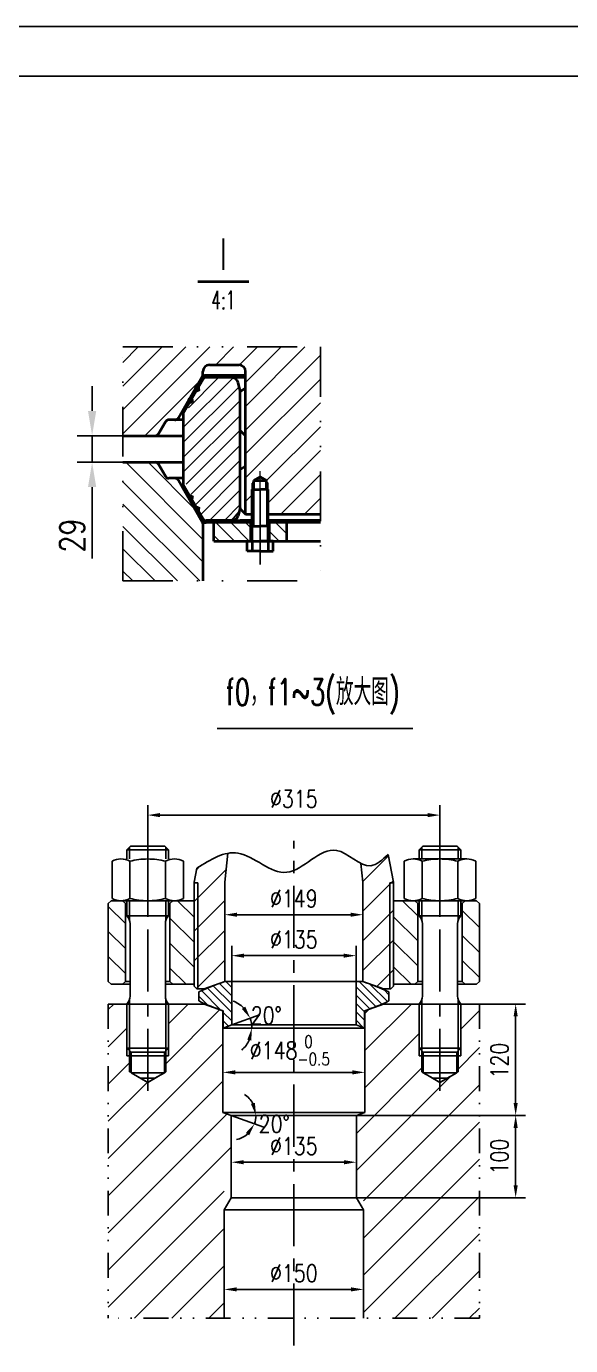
# Model space of a CAD drawing. Header units: inches. Extents: x -375 to 8535, y -150 to 12465.
# Drawn here: x 4052 to 5694, y 8485 to 12465 of the extents above; entities that cross this region are included whole.
import ezdxf
from ezdxf.enums import TextEntityAlignment as Align

# ---------------------------------------------------------------- set-up
doc = ezdxf.new("R2010")
doc.units = ezdxf.units.IN
doc.header["$LTSCALE"] = 150
for name, pattern in [('CENTER', [2, 1.25, -0.25, 0.25, -0.25]), ('DASHED', [0.75, 0.5, -0.25]), ('DIVIDE', [1.25, 0.5, -0.25, 0, -0.25, 0, -0.25]), ('G', [2, 1.25, -0.25, 0.25, -0.25])]:
    doc.linetypes.add(name, pattern=pattern)
for name, color, linetype, lineweight in [('01', 7, 'Continuous', 40), ('02', 1, 'Continuous', 15), ('05', 4, 'G', 20), ('10', 1, 'Continuous', 15), ('11', 3, 'Continuous', 15), ('BLOCK', 7, 'Continuous', 40)]:
    doc.layers.add(name, color=color, linetype=linetype, lineweight=lineweight)
for name, color, linetype in [('1轮廓实线层', 7, 'Continuous'), ('2细线层', 4, 'Continuous'), ('3', 5, 'DASHED'), ('3中心线层', 1, 'CENTER'), ('5剖面线层', 2, 'Continuous'), ('6文字层', 3, 'Continuous'), ('7标注层', 4, 'Continuous'), ('9双点划线层', 6, 'DIVIDE'), ('图框层', 7, 'Continuous')]:
    doc.layers.add(name, color=color, linetype=linetype)
doc.styles.add('HZ', font='romans.shx', dxfattribs={"width": 0.67, "bigfont": 'hztxt.shx'})
doc.styles.add('PC_TEXTSTYLE', font='romans.shx', dxfattribs={"width": 0.8, "bigfont": 'hzfs.shx'})
doc.styles.add('STANDRAD', font='ROMANS.shx', dxfattribs={"width": 0.66, "height": 50, "bigfont": 'intecad.shx'})
doc.styles.add('TH_GBDIM', font='romans.shx', dxfattribs={"width": 0.8, "bigfont": 'gbcbig.shx'})
doc.dimstyles.new('TH_GBDIM', dxfattribs={"dimscale": 15, "dimtxt": 3.5, "dimasz": 2.5, "dimexe": 2, "dimexo": 0, "dimgap": 1.5, "dimtad": 1, "dimdec": 0, "dimdsep": 46, "dimtxsty": 'TH_GBDIM', "dimcen": 2.5, "dimclrd": 130, "dimclre": 130, "dimclrt": 3, "dimadec": 0, "dimazin": 0, "dimtfac": 0.714286, "dimtdec": 0, "dimtmove": 0, "dimatfit": 3, "dimfxl": 0, "dimtolj": 1, "dimtzin": 0, "dimlwd": -1, "dimlwe": -1, "dimarcsym": 0})
pattern_1 = [(45, (129.33, 1175.71), (-44.9013, 44.9013), [])]

# ---------------------------------------------------------------- blocks, each defined once
blk = doc.blocks.new('*D22')
at = {"layer": '7标注层', "color": 130}
for p, q in [((4250.4, 11305), (4250.4, 11380)), ((4343.6, 11230), (4205.4, 11230)), ((4250.4, 11230), (4250.4, 11150)), ((4343.6, 11150), (4205.4, 11150)), ((4250.4, 11075), (4250.4, 10859.3))]:
    blk.add_line(p, q, dxfattribs=at)
for points in [[(4237.9, 11305), (4262.9, 11305), (4250.4, 11230)], [(4237.9, 11075), (4262.9, 11075), (4250.4, 11150)]]:
    blk.add_solid(points, dxfattribs=at)
at = {"layer": 'DEFPOINTS', "color": 0}
for p in [(4343.6, 11230), (4250.4, 11150), (4343.6, 11150)]:
    blk.add_point(p, dxfattribs=at)
at = {"layer": '7标注层', "color": 3, "insert": (4190.4, 10929), "char_height": 75, "attachment_point": 5, "rotation": 90, "style": 'TH_GBDIM'}
blk.add_mtext('\\A1;29', dxfattribs=at)
blk = doc.blocks.new('*D50')
at = {"layer": '1轮廓实线层', "color": 130}
for p, q in [((4670.2, 9063.1), (4670.2, 9008.6)), ((4707.7, 9038.6), (5010.7, 9038.6)), ((5048.2, 9063.1), (5048.2, 9008.6))]:
    blk.add_line(p, q, dxfattribs=at)
for points in [[(4707.7, 9044.8), (4707.7, 9032.3), (4670.2, 9038.6)], [(5010.7, 9044.8), (5010.7, 9032.3), (5048.2, 9038.6)]]:
    blk.add_solid(points, dxfattribs=at)
at = {"layer": 'DEFPOINTS', "color": 0}
for p in [(4670.2, 9063.1), (5048.2, 9063.1), (5048.2, 9038.6)]:
    blk.add_point(p, dxfattribs=at)
at = {"layer": '1轮廓实线层', "color": 3, "insert": (4859.2, 9087.3), "char_height": 52.5, "attachment_point": 5, "style": 'TH_GBDIM'}
blk.add_mtext('\\A1;%%c135{}{}', dxfattribs=at)
blk = doc.blocks.new('*D51')
at = {"layer": '7标注层', "color": 130}
for p, q in [((4645, 9238.3), (4645, 9339.7)), ((5073.4, 9238.3), (5073.4, 9339.7)), ((4682.5, 9309.7), (5035.9, 9309.7))]:
    blk.add_line(p, q, dxfattribs=at)
for points in [[(4682.5, 9315.9), (4682.5, 9303.4), (4645, 9309.7)], [(5035.9, 9315.9), (5035.9, 9303.4), (5073.4, 9309.7)]]:
    blk.add_solid(points, dxfattribs=at)
at = {"layer": 'DEFPOINTS', "color": 0}
for p in [(5073.4, 9309.7), (4645, 9238.3), (5073.4, 9238.3)]:
    blk.add_point(p, dxfattribs=at)
at = {"layer": '7标注层', "color": 3, "insert": (4847, 9375.9), "char_height": 52.5, "attachment_point": 5, "style": 'TH_GBDIM'}
blk.add_mtext('\\A1;%%c148{}{\\H0.7143x;\\S 0^ -0.5;}', dxfattribs=at)
blk = doc.blocks.new('*D52')
at = {"layer": '1轮廓实线层', "color": 130}
for p, q in [((4649.2, 8654.9), (4649.2, 8684.9)), ((5069.2, 8654.9), (5069.2, 8684.9)), ((4686.7, 8654.9), (5031.7, 8654.9))]:
    blk.add_line(p, q, dxfattribs=at)
for points in [[(4686.7, 8661.2), (4686.7, 8648.7), (4649.2, 8654.9)], [(5031.7, 8661.2), (5031.7, 8648.7), (5069.2, 8654.9)]]:
    blk.add_solid(points, dxfattribs=at)
at = {"layer": 'DEFPOINTS', "color": 0}
for p in [(4649.2, 8654.9), (5069.2, 8654.9), (5069.2, 8654.9)]:
    blk.add_point(p, dxfattribs=at)
at = {"layer": '1轮廓实线层', "color": 3, "insert": (4859.2, 8703.7), "char_height": 52.5, "attachment_point": 5, "style": 'TH_GBDIM'}
blk.add_mtext('\\A1;%%c150{}{}', dxfattribs=at)
blk = doc.blocks.new('*D53')
at = {"layer": '1轮廓实线层', "color": 130}
for p, q in [((5419.2, 9515.8), (5558.6, 9515.8)), ((5528.6, 9217.3), (5528.6, 9478.3)), ((5048.2, 9179.8), (5558.6, 9179.8))]:
    blk.add_line(p, q, dxfattribs=at)
for points in [[(5522.3, 9478.3), (5534.8, 9478.3), (5528.6, 9515.8)], [(5522.3, 9217.3), (5534.8, 9217.3), (5528.6, 9179.8)]]:
    blk.add_solid(points, dxfattribs=at)
at = {"layer": 'DEFPOINTS', "color": 0}
for p in [(5419.2, 9515.8), (5528.6, 9515.8), (5048.2, 9179.8)]:
    blk.add_point(p, dxfattribs=at)
at = {"layer": '1轮廓实线层', "color": 3, "insert": (5479.8, 9345.1), "char_height": 52.5, "attachment_point": 5, "rotation": 90, "style": 'TH_GBDIM'}
blk.add_mtext('\\A1;120{}{}', dxfattribs=at)
blk = doc.blocks.new('*D54')
at = {"layer": '1轮廓实线层', "color": 130}
for p, q in [((5411.5, 9179.8), (5558.6, 9179.8)), ((5528.6, 8969), (5528.6, 9142.3)), ((5048.2, 8931.5), (5558.6, 8931.5))]:
    blk.add_line(p, q, dxfattribs=at)
for points in [[(5522.3, 9142.3), (5534.8, 9142.3), (5528.6, 9179.8)], [(5522.3, 8969), (5534.8, 8969), (5528.6, 8931.5)]]:
    blk.add_solid(points, dxfattribs=at)
at = {"layer": 'DEFPOINTS', "color": 0}
for p in [(5411.5, 9179.8), (5528.6, 9179.8), (5048.2, 8931.5)]:
    blk.add_point(p, dxfattribs=at)
at = {"layer": '1轮廓实线层', "color": 3, "insert": (5479.8, 9055.7), "char_height": 52.5, "attachment_point": 5, "rotation": 90, "style": 'TH_GBDIM'}
blk.add_mtext('\\A1;100', dxfattribs=at)
blk = doc.blocks.new('*D55')
at = {"layer": '1轮廓实线层', "color": 130}
blk.add_line((4670.2, 9179.8), (4768.7, 9144), dxfattribs=at)
for start, end in [(29.017, 58.034), (340, 0), (281.966, 310.983)]:
    blk.add_arc((4670.2, 9179.8), 74.8, start, end, dxfattribs=at)
for points in [[(4741.7, 9217.7), (4729.6, 9214.6), (4745.1, 9179.8)], [(4714.1, 9126.9), (4724.4, 9119.8), (4740.5, 9154.2)]]:
    blk.add_solid(points, dxfattribs=at)
at = {"layer": 'DEFPOINTS', "color": 0}
for p in [(4645, 9189), (4670.2, 9179.8), (4670.2, 9179.8), (4744.5, 9171.1), (4859.2, 9179.8)]:
    blk.add_point(p, dxfattribs=at)
at = {"layer": '1轮廓实线层', "color": 3, "insert": (4799.9, 9154), "char_height": 52.5, "attachment_point": 5, "style": 'TH_GBDIM'}
blk.add_mtext('\\A1;20°', dxfattribs=at)
blk = doc.blocks.new('*D56')
at = {"layer": '7标注层', "color": 130}
blk.add_line((4671.6, 9452.6), (4755.7, 9483.2), dxfattribs=at)
for start, end in [(45.0793, 70.1586), (0, 20), (309.8414, 334.9207)]:
    blk.add_arc((4646.4, 9443.4), 86.4, start, end, dxfattribs=at)
for points in [[(4712.7, 9507.9), (4702.1, 9501.2), (4727.6, 9473)], [(4718.5, 9408.2), (4730.7, 9405.5), (4732.8, 9443.4)]]:
    blk.add_solid(points, dxfattribs=at)
at = {"layer": 'DEFPOINTS', "color": 0}
for p in [(4646.4, 9443.4), (4646.4, 9443.4), (4671.6, 9452.6), (4732.2, 9453.4), (4859.2, 9443.4)]:
    blk.add_point(p, dxfattribs=at)
at = {"layer": '7标注层', "color": 3, "insert": (4776, 9481.4), "char_height": 52.5, "attachment_point": 5, "style": 'TH_GBDIM'}
blk.add_mtext('\\A1;20%%d{}{}', dxfattribs=at)
blk = doc.blocks.new('*D57')
at = {"layer": '1轮廓实线层', "color": 130}
for p, q in [((4671.6, 9583.4), (4671.6, 9691.7)), ((5046.8, 9583.4), (5046.8, 9691.7)), ((4709.1, 9661.7), (5009.3, 9661.7))]:
    blk.add_line(p, q, dxfattribs=at)
for points in [[(4709.1, 9667.9), (4709.1, 9655.4), (4671.6, 9661.7)], [(5009.3, 9667.9), (5009.3, 9655.4), (5046.8, 9661.7)]]:
    blk.add_solid(points, dxfattribs=at)
at = {"layer": 'DEFPOINTS', "color": 0}
for p in [(5046.8, 9661.7), (4671.6, 9583.4), (5046.8, 9583.4)]:
    blk.add_point(p, dxfattribs=at)
at = {"layer": '1轮廓实线层', "color": 3, "insert": (4859.2, 9710.4), "char_height": 52.5, "attachment_point": 5, "style": 'TH_GBDIM'}
blk.add_mtext('\\A1;%%c135', dxfattribs=at)
blk = doc.blocks.new('*D58')
at = {"layer": '1轮廓实线层', "color": 130}
for p, q in [((4650.6, 9785.2), (4650.6, 9815.2)), ((5067.8, 9767.7), (5067.8, 9815.2)), ((4688.1, 9785.2), (5030.3, 9785.2))]:
    blk.add_line(p, q, dxfattribs=at)
for points in [[(4688.1, 9791.4), (4688.1, 9778.9), (4650.6, 9785.2)], [(5030.3, 9791.4), (5030.3, 9778.9), (5067.8, 9785.2)]]:
    blk.add_solid(points, dxfattribs=at)
at = {"layer": 'DEFPOINTS', "color": 0}
for p in [(4650.6, 9785.2), (5067.8, 9785.2), (5067.8, 9767.7)]:
    blk.add_point(p, dxfattribs=at)
at = {"layer": '1轮廓实线层', "color": 3, "insert": (4859.2, 9833.9), "char_height": 52.5, "attachment_point": 5, "style": 'TH_GBDIM'}
blk.add_mtext('\\A1;%%c149', dxfattribs=at)
blk = doc.blocks.new('*D79')
at = {"layer": '1轮廓实线层', "color": 130}
for p, q in [((4418.2, 10019.8), (4418.2, 10115.7)), ((5300.2, 10019.8), (5300.2, 10115.7)), ((4455.7, 10085.7), (5262.7, 10085.7))]:
    blk.add_line(p, q, dxfattribs=at)
for points in [[(4455.7, 10092), (4455.7, 10079.5), (4418.2, 10085.7)], [(5262.7, 10092), (5262.7, 10079.5), (5300.2, 10085.7)]]:
    blk.add_solid(points, dxfattribs=at)
at = {"layer": 'DEFPOINTS', "color": 0}
for p in [(5300.2, 10085.7), (4418.2, 10019.8), (5300.2, 10019.8)]:
    blk.add_point(p, dxfattribs=at)
at = {"layer": '1轮廓实线层', "color": 3, "insert": (4859.2, 10134.5), "char_height": 52.5, "attachment_point": 5, "style": 'TH_GBDIM'}
blk.add_mtext('\\A1;%%c315', dxfattribs=at)

msp = doc.modelspace()

# ---------------------------------------------------------------- hatches: boundary and pattern name
at = {"layer": '10'}
h = msp.add_hatch(dxfattribs=at)
h.set_pattern_fill('ANSI31', color=256, scale=10, angle=90, style=0)
h.set_pattern_definition([(135, (-4940.36, -2861.34), (-22.45064, -22.45064), [])])
h.paths.add_polyline_path([(4785.7, 10912.03), (4797.24, 10912.03), (4837.7, 10912.03), (4837.7, 10968.03), (4785.7, 10968.03)])
h.paths.add_polyline_path([(4729.7, 10912.03), (4729.7, 10968.03), (4617.7, 10968.03), (4617.7, 10912.03)])
at = {"layer": '5剖面线层'}
h = msp.add_hatch(dxfattribs=at)
h.set_pattern_fill('ANSI31', color=256, scale=16, style=0)
h.set_pattern_definition([(45, (-4940.36, -2861.34), (-35.92102, 35.92102), [])])
h.paths.add_polyline_path([(4939.58, 11497.85), (4343.55, 11497.85), (4343.55, 11230.03), (4440.42, 11230.03, 0.2679492), (4450.81, 11236.03), (4471.6, 11272.03), (4475.06, 11278.03), (4481.99, 11278.03), (4500.3, 11278.03, 0.2679492), (4510.69, 11284.03), (4582.99, 11409.24, 0.1316525), (4584.59, 11415.24), (4584.59, 11424.03, -0.4142136), (4604.59, 11444.03), (4693.7, 11444.03, -0.4142136), (4713.7, 11424.03), (4713.7, 10994.03), (4733.7, 10994.03), (4733.7, 11068.03), (4733.7, 11087.03), (4738.5, 11087.03), (4738.5, 11095.43), (4757.7, 11106.51), (4757.7, 11106.51), (4776.9, 11095.43), (4776.9, 11087.03), (4781.7, 11087.03), (4781.7, 11068.03), (4781.7, 10994.03), (4939.58, 10994.03)])
h = msp.add_hatch(dxfattribs=at)
h.set_pattern_fill('ANSI31', color=256, scale=10, style=0)
h.set_pattern_definition([(45, (-5911.02, -1382.347), (-22.45064, 22.45064), [])])
h.paths.add_polyline_path([(4697.7, 11364.03, -0.6127165), (4696.08, 11367.2), (4677.32, 11404.03), (4594.99, 11404.03), (4525.7, 11289.39), (4525.7, 11102.03), (4568.24, 11013.9, -0.4955914), (4572.39, 11005.3), (4583.72, 10981.83, -0.5753413), (4586.59, 10979.89), (4669.65, 10974.25, -0.5593327), (4672.73, 10975.7), (4694.33, 11001.44)])
h = msp.add_hatch(dxfattribs=at)
h.set_pattern_fill('ANSI31', color=256, scale=15, angle=90, style=0)
h.set_pattern_definition([(135, (-4940.36, -2861.34), (-33.67596, -33.67596), [])])
h.paths.add_polyline_path([(4584.59, 10964.81, 0.1316525), (4582.99, 10970.81), (4510.69, 11096.03, 0.2679492), (4500.3, 11102.03), (4481.99, 11102.03), (4475.06, 11102.03), (4471.6, 11108.03), (4450.81, 11144.03, 0.2679492), (4440.42, 11150.03), (4343.55, 11150.03), (4343.55, 10792.03), (4584.59, 10792.03)])
h = msp.add_hatch(dxfattribs=at)
h.set_pattern_fill('ANSI31', color=256, scale=20, style=0)
h.set_pattern_definition(pattern_1)
edge = h.paths.add_edge_path()
edge.add_line((4569.41, 9577.33), (4569.41, 9561.39))
edge.add_line((4569.41, 9561.39), (4589.01, 9561.39))
edge.add_line((4589.01, 9561.39), (4629.13, 9576))
edge.add_arc((4859.21, 8944.61), 672, 109.97845, 110.02155, ccw=False)
edge.add_line((4629.61, 9576.17), (4650.61, 9583.81))
edge.add_line((4650.61, 9583.81), (4650.61, 9883.39))
edge.add_line((4650.61, 9883.39), (4659.8, 9970.4))
edge.add_spline(control_points=[(4659.8, 9970.4), (4628.75, 9964.8), (4597.67, 9945.34), (4566.58, 9925.87)], knot_values=[0, 0, 0, 0, 99.1624417, 99.1624417, 99.1624417, 99.1624417], degree=3, periodic=0)
edge.add_line((4566.58, 9925.87), (4558.21, 9883.39))
edge.add_line((4558.21, 9883.39), (4558.21, 9881.46))
edge.add_line((4558.21, 9881.46), (4569.41, 9881.46))
edge.add_line((4569.41, 9881.46), (4569.41, 9577.33))
h.paths.add_polyline_path([(4558.21, 9569.79), (4566.61, 9561.39), (4569.41, 9561.39), (4569.41, 9818.99), (4569.41, 9881.46), (4558.21, 9881.46)], flags=17)
h = msp.add_hatch(dxfattribs=at)
h.set_pattern_fill('ANSI31', color=256, scale=20, style=0)
h.set_pattern_definition(pattern_1)
edge = h.paths.add_edge_path()
edge.add_line((5067.81, 9583.81), (5088.81, 9576.17))
edge.add_arc((4859.21, 8944.61), 672, 69.97845, 70.02155, ccw=False)
edge.add_line((5089.28, 9576), (5129.41, 9561.39))
edge.add_line((5129.41, 9561.39), (5149.01, 9561.39))
edge.add_line((5149.01, 9561.39), (5149.01, 9881.46))
edge.add_line((5149.01, 9881.46), (5160.21, 9881.46))
edge.add_line((5160.21, 9881.46), (5160.21, 9883.39))
edge.add_line((5160.21, 9883.39), (5143.66, 9967.33))
edge.add_spline(control_points=[(5143.66, 9967.33), (5126.48, 9951.13), (5100.2, 9926.35), (5071.81, 9935.18), (5061.81, 9940.14)], knot_values=[534.1852231, 534.1852231, 534.1852231, 534.1852231, 596.7970633, 629.9846207, 629.9846207, 629.9846207, 629.9846207], degree=3, periodic=0)
edge.add_line((5061.81, 9940.14), (5067.81, 9883.39))
edge.add_line((5067.81, 9883.39), (5067.81, 9583.81))
h.paths.add_polyline_path([(5149.01, 9561.39), (5151.81, 9561.39), (5160.21, 9569.79), (5160.21, 9881.46), (5149.01, 9881.46)], flags=17)
h = msp.add_hatch(dxfattribs=at)
h.set_pattern_fill('ANSI31', color=256, scale=16.8, angle=90, style=0)
h.set_pattern_definition([(135, (-3093.674, -18477.184), (-37.71708, -37.71708), [])])
h.paths.add_polyline_path([(4485.41, 9583.79), (4493.81, 9575.39), (4554.86, 9575.39), (4558.21, 9577.33), (4558.21, 9825.46), (4554.86, 9827.39), (4493.81, 9827.39), (4485.41, 9818.99)])
h.paths.add_polyline_path([(4351.01, 9818.99), (4342.61, 9827.39), (4325.11, 9827.39), (4307.61, 9827.39), (4299.21, 9818.99), (4299.21, 9583.79), (4307.61, 9575.39), (4342.61, 9575.39), (4351.01, 9583.79)])
h.paths.add_polyline_path([(5160.21, 9577.33), (5163.56, 9575.39), (5224.61, 9575.39), (5233.01, 9583.79), (5233.01, 9818.99), (5224.61, 9827.39), (5163.56, 9827.39), (5160.21, 9825.46)])
h.paths.add_polyline_path([(5419.21, 9818.99), (5410.81, 9827.39), (5375.81, 9827.39), (5367.41, 9818.99), (5367.41, 9583.79), (5375.81, 9575.39), (5410.81, 9575.39), (5419.21, 9583.79)])
h = msp.add_hatch(dxfattribs=at)
h.set_pattern_fill('ANSI31', color=256, scale=5.6, angle=90, style=0)
h.set_pattern_definition([(135, (884.483, 6438.14), (-12.57236, -12.57236), [])])
h.paths.add_polyline_path([(4671.61, 9583.41), (4650.61, 9583.41, 0.0082648), (4629.61, 9576.17), (4629.13, 9576, 0.0229597), (4572.21, 9552.24), (4572.21, 9524.99, 0.0229597), (4629.13, 9501.23), (4629.61, 9501.06, 0.0066192), (4646.41, 9495.2), (4646.41, 9443.41), (4671.61, 9452.59)])
h.paths.add_polyline_path([(5146.21, 9524.99), (5146.21, 9552.24, 0.0229597), (5089.28, 9576), (5088.81, 9576.17, 0.0082648), (5067.81, 9583.41), (5046.81, 9583.41), (5046.81, 9452.59), (5072.01, 9443.41), (5072.01, 9495.2, 0.0066192), (5088.81, 9501.06), (5089.28, 9501.23, 0.0229597)])
h = msp.add_hatch(dxfattribs=at)
h.set_pattern_fill('ANSI31', color=256, scale=25, style=0)
h.set_pattern_definition([(45, (129.33, 1175.71), (-56.1266, 56.1266), [])])
h.paths.add_polyline_path([(5069.21, 8983.84), (5069.21, 8567.8), (5419.21, 8567.8), (5419.21, 9515.84), (5363.21, 9515.84), (5363.21, 9359.04), (5350.61, 9359.04), (5350.61, 9308.64), (5300.21, 9279.54), (5249.81, 9308.64), (5249.81, 9359.04), (5237.21, 9359.04), (5237.21, 9515.84), (5129.41, 9515.84), (5089.28, 9501.23, -0.0001881), (5088.81, 9501.06), (5073.41, 9495.45), (5073.41, 9189.01), (5048.21, 9179.84), (5048.21, 9004.84)])
h.paths.add_polyline_path([(4649.21, 8983.84), (4670.21, 9004.84), (4670.21, 9179.84), (4645.01, 9189.01), (4645.01, 9495.45), (4629.61, 9501.06, -0.0001881), (4629.13, 9501.23), (4589.01, 9515.84), (4481.21, 9515.84), (4481.21, 9382.84), (4481.21, 9359.04), (4468.61, 9359.04), (4468.61, 9308.64), (4418.21, 9279.54), (4367.81, 9308.64), (4367.81, 9359.04), (4355.21, 9359.04), (4355.21, 9515.84), (4299.21, 9515.84), (4299.21, 8567.8), (4649.21, 8567.8)])
h.paths.add_polyline_path([(4914.9, 8936.01), (5042.59, 8907.54), (5024.82, 8827.85), (4897.13, 8856.32)], flags=9)

# ---------------------------------------------------------------- linework, layer by layer
for p, q in [((4355.21, 9980.64), (4366.41, 9991.84)), ((4418.21, 9991.84), (4366.41, 9991.84)), ((4418.21, 9991.84), (4470.01, 9991.84)), ((4481.21, 9980.64), (4470.01, 9991.84)), ((5237.21, 9980.64), (5248.41, 9991.84)), ((5300.21, 9991.84), (5248.41, 9991.84)), ((5300.21, 9991.84), (5352.01, 9991.84)), ((5363.21, 9980.64), (5352.01, 9991.84)), ((4355.21, 9980.64), (4418.21, 9980.64)), ((4355.21, 9953.39), (4355.21, 9980.64)), ((4481.21, 9980.64), (4418.21, 9980.64)), ((4481.21, 9953.39), (4481.21, 9980.64)), ((5237.21, 9953.39), (5237.21, 9980.64)), ((5237.21, 9980.64), (5300.21, 9980.64)), ((5363.21, 9980.64), (5300.21, 9980.64)), ((5363.21, 9953.39), (5363.21, 9980.64)), ((4558.21, 9569.79), (4558.21, 9883.39)), ((5160.21, 9569.79), (5160.21, 9883.39)), ((4307.61, 9827.39), (4299.21, 9818.99)), ((4299.21, 9818.99), (4299.21, 9583.79)), ((4307.61, 9827.39), (4558.21, 9827.39)), ((4351.01, 9818.99), (4342.61, 9827.39)), ((4351.01, 9583.79), (4351.01, 9818.99)), ((4351.01, 9818.99), (4355.21, 9818.99)), ((4355.21, 9781.84), (4355.21, 9827.39)), ((4481.21, 9781.84), (4481.21, 9827.39)), ((4481.21, 9818.99), (4485.41, 9818.99)), ((4485.41, 9818.99), (4493.81, 9827.39)), ((4485.41, 9583.79), (4485.41, 9818.99)), ((4569.41, 9561.39), (4569.41, 9818.99)), ((5410.81, 9827.39), (5160.21, 9827.39)), ((5233.01, 9818.99), (5224.61, 9827.39)), ((5237.21, 9818.99), (5233.01, 9818.99)), ((5233.01, 9583.79), (5233.01, 9818.99)), ((5237.21, 9781.84), (5237.21, 9827.39)), ((5363.21, 9781.84), (5363.21, 9827.39)), ((5367.41, 9818.99), (5363.21, 9818.99)), ((5367.41, 9818.99), (5375.81, 9827.39)), ((5367.41, 9583.79), (5367.41, 9818.99)), ((5410.81, 9827.39), (5419.21, 9818.99)), ((5419.21, 9818.99), (5419.21, 9583.79)), ((4418.21, 9781.84), (4355.21, 9781.84)), ((4365.01, 9539.55), (4365.01, 9758.12)), ((4418.21, 9781.84), (4481.21, 9781.84)), ((4471.41, 9539.55), (4471.41, 9758.12)), ((5300.21, 9781.84), (5237.21, 9781.84)), ((5247.01, 9539.55), (5247.01, 9758.12)), ((5300.21, 9781.84), (5363.21, 9781.84)), ((5353.41, 9539.55), (5353.41, 9758.12)), ((4299.21, 9583.79), (4307.61, 9575.39)), ((4307.61, 9575.39), (4365.01, 9575.39)), ((4351.01, 9583.79), (4342.61, 9575.39)), ((4351.01, 9583.79), (4365.01, 9583.79)), ((4471.41, 9583.79), (4485.41, 9583.79)), ((4471.41, 9575.39), (4558.21, 9575.39)), ((4485.41, 9583.79), (4493.81, 9575.39)), ((4592.44, 9561.39), (4566.61, 9561.39)), ((4572.21, 9552.24), (4572.21, 9524.99)), ((4650.61, 9583.81), (4589.01, 9561.39)), ((5067.81, 9583.41), (4650.61, 9583.41)), ((5067.81, 9583.81), (5129.41, 9561.39)), ((5125.97, 9561.39), (5151.81, 9561.39)), ((5146.21, 9552.24), (5146.21, 9524.99)), ((5247.01, 9575.39), (5160.21, 9575.39)), ((5233.01, 9583.79), (5224.61, 9575.39)), ((5247.01, 9583.79), (5233.01, 9583.79)), ((5367.41, 9583.79), (5353.41, 9583.79)), ((5410.81, 9575.39), (5353.41, 9575.39)), ((5367.41, 9583.79), (5375.81, 9575.39)), ((5419.21, 9583.79), (5410.81, 9575.39)), ((4592.44, 9515.84), (4299.21, 9515.84)), ((4355.21, 9382.84), (4355.21, 9515.84)), ((4418.21, 9515.84), (4355.21, 9515.84)), ((4418.21, 9515.84), (4481.21, 9515.84)), ((4481.21, 9515.84), (4481.21, 9382.84)), ((4481.21, 9382.84), (4481.21, 9515.84)), ((4645.01, 9495.45), (4589.01, 9515.84)), ((5073.41, 9495.45), (5129.41, 9515.84)), ((5300.21, 9515.84), (5237.21, 9515.84)), ((5237.21, 9382.84), (5237.21, 9515.84)), ((5237.21, 9515.84), (5237.21, 9382.84)), ((5300.21, 9515.84), (5363.21, 9515.84)), ((5363.21, 9382.84), (5363.21, 9515.84)), ((4859.21, 9443.41), (4646.41, 9443.41)), ((4859.21, 9443.41), (5072.01, 9443.41)), ((4355.21, 9382.84), (4418.21, 9382.84)), ((4367.81, 9370.24), (4355.21, 9382.84)), ((4355.21, 9359.04), (4481.21, 9359.04)), ((4418.21, 9370.24), (4367.81, 9370.24)), ((4367.81, 9308.64), (4367.81, 9370.24)), ((4367.81, 9359.04), (4367.81, 9308.64)), ((4481.21, 9382.84), (4418.21, 9382.84)), ((4418.21, 9370.24), (4468.61, 9370.24)), ((4468.61, 9370.24), (4481.21, 9382.84)), ((4468.61, 9308.64), (4468.61, 9370.24)), ((5249.81, 9370.24), (5237.21, 9382.84)), ((5237.21, 9382.84), (5300.21, 9382.84)), ((5363.21, 9359.04), (5237.21, 9359.04)), ((5249.81, 9308.64), (5249.81, 9370.24)), ((5300.21, 9370.24), (5249.81, 9370.24)), ((5363.21, 9382.84), (5300.21, 9382.84)), ((5300.21, 9370.24), (5350.61, 9370.24)), ((5350.61, 9370.24), (5363.21, 9382.84)), ((5350.61, 9308.64), (5350.61, 9370.24)), ((5350.61, 9359.04), (5350.61, 9308.64)), ((4367.81, 9308.64), (4468.61, 9308.64)), ((4367.81, 9308.64), (4418.21, 9279.54)), ((4367.81, 9308.64), (4396.91, 9291.84)), ((4418.21, 9308.64), (4367.81, 9308.64)), ((4418.21, 9291.84), (4396.91, 9291.84)), ((4472.98, 9311.16), (4418.21, 9279.54)), ((4418.21, 9308.64), (4468.61, 9308.64)), ((4418.21, 9291.84), (4439.51, 9291.84)), ((4468.61, 9308.64), (4439.51, 9291.84)), ((5245.44, 9311.16), (5300.21, 9279.54)), ((5300.21, 9308.64), (5249.81, 9308.64)), ((5249.81, 9308.64), (5278.91, 9291.84)), ((5350.61, 9308.64), (5249.81, 9308.64)), ((5300.21, 9291.84), (5278.91, 9291.84)), ((5300.21, 9308.64), (5350.61, 9308.64)), ((5350.61, 9308.64), (5300.21, 9279.54)), ((5300.21, 9291.84), (5321.51, 9291.84)), ((5350.61, 9308.64), (5321.51, 9291.84))]:
    msp.add_line(p, q)
at = {"linetype": 'ByBlock'}
for p, q in [((5419.21, 9515.84), (5125.97, 9515.84)), ((4645.01, 9189.01), (4670.21, 9179.84)), ((5073.41, 9189.01), (5048.21, 9179.84))]:
    msp.add_line(p, q, dxfattribs=at)
for centre, radius, start, end in [((4331.41, 9758.12), 33.6, 0, 44.90053), ((4505.01, 9758.12), 33.6, 135.09947, 180), ((5213.41, 9758.12), 33.6, 0, 44.90053), ((5387.01, 9758.12), 33.6, 135.09947, 180), ((4859.21, 8944.61), 672, 108.08434, 115.2826), ((4859.21, 8944.61), 672, 64.7174, 71.91566), ((4331.41, 9539.55), 33.6, 315.09947, 0), ((4505.01, 9539.55), 33.6, 180, 224.90053), ((4859.21, 10132.62), 672, 244.7174, 251.53854), ((4859.21, 10132.62), 672, 244.7174, 251.53854), ((4859.21, 10132.62), 672, 288.46146, 295.2826), ((4859.21, 10132.62), 672, 288.46146, 295.2826), ((5213.41, 9539.55), 33.6, 315.09947, 0), ((5387.01, 9539.55), 33.6, 180, 224.90053)]:
    msp.add_arc(centre, radius, start, end)
at = {"layer": '01'}
for p, q in [((4723.24, 11694.5), (4569.64, 11694.5)), ((4738.5, 11095.43), (4757.7, 11106.51)), ((4776.9, 11095.43), (4757.7, 11106.51)), ((4733.7, 11087.03), (4738.5, 11087.03)), ((4733.7, 10912.03), (4733.7, 11068.03)), ((4733.7, 11068.03), (4757.7, 11068.03)), ((4738.5, 11095.43), (4776.9, 11095.43)), ((4738.5, 11068.03), (4738.5, 11095.43)), ((4781.7, 11068.03), (4757.7, 11068.03)), ((4776.9, 11068.03), (4776.9, 11095.43)), ((4776.9, 11087.03), (4781.7, 11087.03)), ((4781.7, 10912.03), (4781.7, 11068.03)), ((4733.7, 10957.63), (4757.7, 10957.63)), ((4781.7, 10957.63), (4757.7, 10957.63)), ((4718.16, 10912.03), (4757.7, 10912.03)), ((4718.16, 10882.03), (4718.16, 10912.03)), ((4733.7, 10912.03), (4733.7, 10882.03)), ((4797.24, 10912.03), (4757.7, 10912.03)), ((4781.7, 10912.03), (4781.7, 10882.03)), ((4797.24, 10882.03), (4797.24, 10912.03)), ((4757.7, 10882.03), (4718.16, 10882.03)), ((4757.7, 10882.03), (4797.24, 10882.03))]:
    msp.add_line(p, q, dxfattribs=at)
at = {"layer": '02'}
for p, q in [((4733.7, 11068.03), (4733.7, 11087.03)), ((4738.5, 11068.03), (4738.5, 10957.63)), ((4776.9, 11068.03), (4776.9, 10957.63)), ((4781.7, 11068.03), (4781.7, 11087.03))]:
    msp.add_line(p, q, dxfattribs=at)
at = {"layer": '05'}
for p, q in [((4757.7, 11068.03), (4757.7, 11123.17)), ((4757.7, 10874.67), (4757.7, 11076.55))]:
    msp.add_line(p, q, dxfattribs=at)
at = {"layer": '1轮廓实线层'}
for p, q in [((4628.12, 10346.71), (5218.12, 10346.71)), ((4650.61, 9883.39), (4659.8, 9970.4)), ((5160.21, 9883.39), (5143.66, 9967.33)), ((5219.41, 9953.39), (5381, 9953.39)), ((4310.48, 9834.45), (4310.48, 9946.34)), ((4364.34, 9834.45), (4364.34, 9946.34)), ((4472.07, 9834.45), (4472.07, 9946.34)), ((4525.94, 9834.45), (4525.94, 9946.34)), ((4558.21, 9883.39), (4566.58, 9925.87)), ((5067.81, 9883.39), (5061.81, 9940.14)), ((5192.48, 9834.45), (5192.48, 9946.34)), ((5246.34, 9834.45), (5246.34, 9946.34)), ((5354.07, 9834.45), (5354.07, 9946.34)), ((5407.94, 9834.45), (5407.94, 9946.34)), ((4569.41, 9881.46), (4558.21, 9881.46)), ((4650.61, 9583.81), (4650.61, 9883.39)), ((5067.81, 9583.81), (5067.81, 9883.39)), ((5067.81, 9583.81), (5067.81, 9883.39)), ((5149.01, 9881.46), (5160.21, 9881.46)), ((5219.41, 9827.39), (5393.31, 9827.39)), ((4558.21, 9569.79), (4566.61, 9561.39)), ((4650.61, 9583.81), (4859.21, 9583.81)), ((4671.61, 9452.59), (4671.61, 9583.41)), ((5067.81, 9583.81), (4859.21, 9583.81)), ((5046.81, 9452.59), (5046.81, 9583.41)), ((5160.21, 9569.79), (5151.81, 9561.39)), ((4645.01, 9495.45), (4645.65, 9495.45)), ((4645.01, 9495.45), (4645.01, 9189.01)), ((4646.41, 9495.2), (4646.41, 9443.41)), ((5072.01, 9495.2), (5072.01, 9443.41)), ((5073.41, 9495.45), (5072.76, 9495.45)), ((5073.41, 9495.45), (5073.41, 9189.01)), ((4646.41, 9443.41), (4671.61, 9452.59)), ((4671.61, 9452.59), (4859.21, 9452.59)), ((5046.81, 9452.59), (4859.21, 9452.59)), ((5072.01, 9443.41), (5046.81, 9452.59)), ((4363.44, 9374.6), (4363.44, 9311.16)), ((4472.98, 9374.6), (4472.98, 9311.16)), ((5245.44, 9374.6), (5245.44, 9311.16)), ((5354.98, 9374.6), (5354.98, 9311.16)), ((4363.44, 9311.16), (4367.81, 9311.16)), ((4472.98, 9311.16), (4468.61, 9311.16)), ((5245.44, 9311.16), (5249.81, 9311.16)), ((5354.98, 9311.16), (5350.61, 9311.16)), ((4645.01, 9189.01), (4859.21, 9189.01)), ((4670.21, 9179.84), (4859.21, 9179.84)), ((4670.21, 8931.51), (4670.21, 9179.84)), ((5073.41, 9189.01), (4859.21, 9189.01)), ((5048.21, 9179.84), (4859.21, 9179.84)), ((5048.21, 8931.51), (5048.21, 9179.84)), ((4670.21, 8931.51), (4649.21, 8895.14)), ((4670.21, 8931.51), (4859.21, 8931.51)), ((5048.21, 8931.51), (4859.21, 8931.51)), ((5048.21, 8931.51), (5069.21, 8895.14)), ((4649.21, 8567.8), (4649.21, 8895.14)), ((4649.21, 8895.14), (4859.21, 8895.14)), ((5069.21, 8895.14), (4859.21, 8895.14)), ((5069.21, 8567.8), (5069.21, 8895.14))]:
    msp.add_line(p, q, dxfattribs=at)
for centre, radius, start, end in [((4337.41, 9898.47), 54.93, 60.63826, 119.36174), ((4418.21, 9744.26), 209.13, 90, 104.92584), ((4418.21, 9744.26), 209.13, 75.07416, 90), ((4499, 9898.47), 54.93, 60.63826, 119.36174), ((5219.41, 9898.47), 54.93, 60.63826, 119.36174), ((5300.21, 9744.26), 209.13, 90, 104.92584), ((5300.21, 9744.26), 209.13, 75.07416, 90), ((5381, 9898.47), 54.93, 60.63826, 119.36174), ((4337.41, 9882.32), 54.93, 240.63826, 299.36174), ((4418.21, 10036.52), 209.13, 255.07416, 270), ((4418.21, 10036.52), 209.13, 270, 284.92584), ((4499, 9882.32), 54.93, 240.63826, 299.36174), ((5219.41, 9882.32), 54.93, 240.63826, 299.36174), ((5300.21, 10036.52), 209.13, 255.07416, 270), ((5300.21, 10036.52), 209.13, 270, 284.92584), ((5381, 9882.32), 54.93, 240.63826, 299.36174)]:
    msp.add_arc(centre, radius, start, end, dxfattribs=at)
at = {"layer": '2细线层'}
for p, q in [((8535, 12465), (-375, 12465)), ((4363.44, 9953.39), (4363.44, 9988.87)), ((4472.98, 9953.39), (4472.98, 9988.87)), ((5245.44, 9953.39), (5245.44, 9988.87)), ((5354.98, 9953.39), (5354.98, 9988.87)), ((4569.41, 9577.33), (4569.41, 9881.46)), ((5149.01, 9561.39), (5149.01, 9881.46)), ((4363.44, 9768.26), (4363.44, 9827.39)), ((4472.98, 9768.26), (4472.98, 9827.39)), ((5245.44, 9768.26), (5245.44, 9827.39)), ((5354.98, 9768.26), (5354.98, 9827.39)), ((4363.44, 9374.6), (4363.44, 9529.41)), ((4472.98, 9374.6), (4472.98, 9529.41)), ((5245.44, 9374.6), (5245.44, 9529.41)), ((5354.98, 9374.6), (5354.98, 9529.41)), ((4355.21, 9382.84), (4355.21, 9359.04)), ((4481.21, 9382.84), (4481.21, 9359.04)), ((5237.21, 9382.84), (5237.21, 9359.04)), ((5363.21, 9382.84), (5363.21, 9359.04)), ((4396.91, 9291.84), (4418.21, 9279.54)), ((4439.51, 9291.84), (4418.21, 9279.54)), ((5278.91, 9291.84), (5300.21, 9279.54)), ((5321.51, 9291.84), (5300.21, 9279.54))]:
    msp.add_line(p, q, dxfattribs=at)
msp.add_spline([(4566.58, 9925.87), (4690.43, 9970.94), (4837.71, 9913.12), (4988.14, 9979.35), (5091.23, 9933.1), (5143.66, 9967.33)], degree=3, dxfattribs=at)
at = {"layer": '3'}
for p, q in [((4588.06, 11406.03), (4584.59, 11400.03)), ((4588.06, 11406.03), (4594.99, 11406.03)), ((4475.06, 11278.03), (4471.6, 11272.03)), ((4475.06, 11278.03), (4481.99, 11278.03)), ((4507.23, 11278.03), (4510.69, 11284.03)), ((4450.81, 11236.03), (4447.35, 11230.03))]:
    msp.add_line(p, q, dxfattribs=at)
at = {"layer": '3中心线层'}
for p, q in [((4418.21, 9253.56), (4418.21, 10019.83)), ((4418.21, 9253.56), (4418.21, 10019.83)), ((4859.21, 8485.35), (4859.21, 10008.1)), ((5300.21, 9253.56), (5300.21, 10019.83)), ((4418.21, 9816.15), (4418.21, 9966.9)), ((5300.21, 9816.15), (5300.21, 9966.9))]:
    msp.add_line(p, q, dxfattribs=at)
at = {"layer": '5剖面线层'}
msp.add_line((4694.33, 11001.44), (4671.41, 10974.13), dxfattribs=at)
at = {"layer": '5剖面线层', "color": 7, "lineweight": 0}
msp.add_line((4592.44, 9515.84), (4299.21, 9515.84), dxfattribs=at)
at = {"layer": '9双点划线层', "color": 6, "ltscale": 2}
for p, q in [((4343.55, 10792.03), (4343.55, 11497.85)), ((4343.55, 11497.85), (4939.58, 11497.85)), ((4939.58, 11497.85), (4939.58, 10792.03)), ((4343.55, 10792.03), (4939.58, 10792.03))]:
    msp.add_line(p, q, dxfattribs=at)
at = {"layer": '9双点划线层'}
for p, q in [((4299.21, 9515.84), (4299.21, 8567.8)), ((5419.21, 9515.84), (5419.21, 8567.8))]:
    msp.add_line(p, q, dxfattribs=at)
msp.add_lwpolyline([(5419.21, 8567.8), (4299.21, 8567.8)], dxfattribs=at)
at = {"layer": 'BLOCK'}
for p, q in [((4584.59, 11415.24), (4584.59, 11424.03)), ((4604.59, 11444.03), (4693.7, 11444.03)), ((4713.7, 10994.03), (4713.7, 11424.03)), ((4510.69, 11284.03), (4582.99, 11409.24)), ((4525.7, 11298.03), (4584.59, 11400.03)), ((4713.7, 11412.03), (4594.99, 11412.03)), ((4713.7, 11406.03), (4594.99, 11406.03)), ((4657.7, 11406.03), (4657.7, 11412.03)), ((4697.7, 11366.03), (4690.96, 11391.21)), ((4713.7, 11374.03), (4697.7, 11363.35)), ((4697.7, 11010.03), (4697.7, 11366.03)), ((4471.6, 11272.03), (4450.81, 11236.03)), ((4525.7, 11278.03), (4481.99, 11278.03)), ((4525.7, 11298.03), (4520.51, 11301.03)), ((4525.7, 11298.03), (4525.7, 11082.03)), ((4343.55, 11230.03), (4525.7, 11230.03)), ((4697.7, 11246.03), (4713.7, 11230.03)), ((4343.55, 11150.03), (4525.7, 11150.03)), ((4471.6, 11108.03), (4450.81, 11144.03)), ((4713.7, 11138.03), (4697.7, 11127.35)), ((4525.7, 11102.03), (4481.99, 11102.03)), ((4510.69, 11096.03), (4582.99, 10970.81)), ((4525.7, 11082.03), (4520.51, 11079.03)), ((4525.7, 11082.03), (4584.59, 10980.03)), ((4697.7, 11014.03), (4690.96, 10988.85)), ((4697.7, 11010.03), (4713.7, 10994.03)), ((4713.7, 10994.03), (4733.7, 10994.03)), ((4781.7, 10994.03), (4939.58, 10994.03)), ((4584.59, 10964.81), (4584.59, 10792.03)), ((4594.99, 10974.03), (4697.7, 10974.03)), ((4671.64, 10974.03), (4594.99, 10974.03)), ((4733.7, 10968.03), (4594.99, 10968.03)), ((4617.7, 10912.03), (4617.7, 10968.03)), ((4657.7, 10974.03), (4657.7, 10968.03)), ((4733.7, 10974.03), (4697.7, 10974.03)), ((4729.7, 10912.03), (4729.7, 10968.03)), ((4939.58, 10974.03), (4781.7, 10974.03)), ((4939.58, 10968.03), (4781.7, 10968.03)), ((4785.7, 10912.03), (4785.7, 10968.03)), ((4837.7, 10912.03), (4837.7, 10968.03)), ((4617.7, 10912.03), (4939.58, 10912.03))]:
    msp.add_line(p, q, dxfattribs=at)
at = {"layer": 'BLOCK', "color": 1, "linetype": 'CENTER', "lineweight": -3, "ltscale": 5}
for p, q in [((4559.71, 11376.21), (4576.41, 11366.57)), ((4539.71, 11341.57), (4556.41, 11331.93)), ((4450.81, 11144.03), (4447.35, 11150.03)), ((4475.06, 11102.03), (4471.6, 11108.03)), ((4475.06, 11102.03), (4481.99, 11102.03)), ((4507.23, 11102.03), (4510.69, 11096.03)), ((4757.7, 10841.76), (4757.7, 11065.8)), ((4539.71, 11038.49), (4556.41, 11048.13)), ((4559.71, 11003.85), (4576.41, 11013.49))]:
    msp.add_line(p, q, dxfattribs=at)
at = {"layer": 'BLOCK'}
for centre, radius, start, end in [((4604.59, 11424.03), 20, 90, 180), ((4693.7, 11424.03), 20, 0, 90), ((4594.99, 11394.03), 18, 90, 150), ((4572.59, 11415.24), 12, 330, 0), ((4594.99, 11394.03), 12, 90, 150), ((4671.64, 11386.03), 20, 15, 90), ((4567.04, 11372.03), 6, 251.53465, 48.46535), ((4547.04, 11337.39), 6, 251.53465, 48.46535), ((4481.99, 11266.03), 12, 90, 150), ((4500.3, 11290.03), 12, 270, 330), ((4440.42, 11242.03), 12, 270, 330), ((4440.42, 11138.03), 12, 30, 90), ((4481.99, 11114.03), 12, 210, 270), ((4500.3, 11090.03), 12, 30, 90), ((4547.04, 11042.66), 6, 311.53465, 108.46535), ((4567.04, 11008.02), 6, 311.53465, 108.46535), ((4671.64, 10994.03), 20, 270, 345), ((4594.99, 10986.03), 18, 210, 270), ((4572.59, 10964.81), 12, 0, 30), ((4594.99, 10986.03), 12, 210, 270)]:
    msp.add_arc(centre, radius, start, end, dxfattribs=at)
at = {"layer": '图框层'}
msp.add_line((8385, 12315), (0, 12315), dxfattribs=at)

# ---------------------------------------------------------------- texts
at = {"layer": '11', "style": 'STANDRAD', "width": 0.6}
msp.add_text('Ⅰ', height=109.2, dxfattribs=at).set_placement((4646.44, 11719.46), align=Align.CENTER)
at = {"layer": '11', "ltscale": 20, "style": 'HZ', "width": 0.618}
msp.add_text('4:1', height=55, dxfattribs=at).set_placement((4646.44, 11639.4), align=Align.MIDDLE_CENTER)
at = {"layer": '6文字层', "style": 'PC_TEXTSTYLE', "width": 0.667}
msp.add_text('f0，f1~3(放大图)', height=80.0001, dxfattribs=at).set_placement((4653.64, 10416.97))

# ---------------------------------------------------------------- dimensions: what is measured, and where the dimension line sits
at = {"layer": '1轮廓实线层'}
for base, p1, p2, text, picture, middle in [((5300.21, 10085.71), (4418.21, 10019.83), (5300.21, 10019.83), '%%c315', '*D79', (4859.21, 10134.46)), ((5067.81, 9785.19), (4650.61, 9785.19), (5067.81, 9767.72), '%%c149', '*D58', (4859.21, 9833.94)), ((5069.21, 8654.9), (4649.21, 8654.9), (5069.21, 8654.9), '%%c150{}{}', '*D52', (4859.21, 8703.65))]:
    dim = msp.add_linear_dim(base=base, p1=p1, p2=p2, text=text, dimstyle='TH_GBDIM', override={"dimgap": 1.5, "dimtad": 1, "dimjust": 0, "dimdec": 0, "dimlfac": 1, "dimse1": 0, "dimse2": 0, "dimsd1": 0, "dimsd2": 0}, dxfattribs=at)
    dim.commit()
    dim.dimension.update_dxf_attribs({"geometry": picture, "text_midpoint": middle})
for base, p1, p2, text, picture, middle in [((5046.81, 9661.7), (4671.61, 9583.41), (5046.81, 9583.41), '%%c135', '*D57', (4859.21, 9661.7)), ((5048.21, 9038.58), (4670.21, 9063.15), (5048.21, 9063.15), '%%c135{}{}', '*D50', (4859.21, 9038.58))]:
    dim = msp.add_linear_dim(base=base, p1=p1, p2=p2, text=text, dimstyle='TH_GBDIM', override={"dimgap": 1.5, "dimtad": 1, "dimjust": 0, "dimdec": 0, "dimlfac": 1, "dimse1": 0, "dimse2": 0, "dimsd1": 0, "dimsd2": 0}, dxfattribs=at)
    dim.commit()
    dim.dimension.update_dxf_attribs({"geometry": picture, "text_midpoint": middle, "dimtype": 160})
dim = msp.add_linear_dim(base=(5528.56, 9515.84), p1=(5048.21, 9179.84), p2=(5419.21, 9515.84), angle=90, text='120{}{}', dimstyle='TH_GBDIM', override={"dimgap": 1.5, "dimtad": 1, "dimjust": 0, "dimdec": 0, "dimlfac": 1, "dimse1": 0, "dimse2": 0, "dimsd1": 0, "dimsd2": 0}, dxfattribs=at)
dim.commit()
dim.dimension.update_dxf_attribs({"geometry": '*D53', "text_midpoint": (5528.56, 9345.1), "dimtype": 160})
dim = msp.add_angular_dim_2l(base=(4744.54, 9171.15), line1=((4670.21, 9179.84), (4859.21, 9179.84)), line2=((4645.01, 9189.01), (4670.21, 9179.84)), dimstyle='TH_GBDIM', override={"dimtoh": 1, "dimtmove": 1, "dimatfit": 3}, dxfattribs=at)
dim.commit()
dim.dimension.update_dxf_attribs({"geometry": '*D55', "text_midpoint": (4799.86, 9153.99), "dimtype": 162})
dim = msp.add_linear_dim(base=(5528.56, 9179.84), p1=(5048.21, 8931.51), p2=(5411.5, 9179.84), angle=90, text='100', dimstyle='TH_GBDIM', override={"dimgap": 1.5, "dimtad": 1, "dimjust": 0, "dimdec": 0, "dimlfac": 1, "dimse1": 0, "dimse2": 0, "dimsd1": 0, "dimsd2": 0}, dxfattribs=at)
dim.commit()
dim.dimension.update_dxf_attribs({"geometry": '*D54', "text_midpoint": (5479.81, 9055.67)})
at = {"layer": '7标注层'}
for base, p1, p2, angle, text, override, picture, middle, dimtype in [((4250.37, 11150.03), (4343.55, 11230.03), (4343.55, 11150.03), 90, '29', {"dimtxt": 5, "dimasz": 5, "dimexe": 3}, '*D22', (4250.37, 10928.96), 160), ((5073.41, 9309.68), (4645.01, 9238.3), (5073.41, 9238.3), 0, '%%c148{}{\\H0.7143x;\\S 0^ -0.5;}', {"dimgap": 1.5, "dimtad": 1, "dimjust": 0, "dimdec": 0, "dimlfac": 1, "dimse1": 0, "dimse2": 0, "dimsd1": 0, "dimsd2": 0, "dimclrt": 3, "dimtvp": 0}, '*D51', (4847.03, 9309.68), 161)]:
    dim = msp.add_linear_dim(base=base, p1=p1, p2=p2, angle=angle, text=text, dimstyle='TH_GBDIM', override=override, dxfattribs=at)
    dim.commit()
    dim.dimension.update_dxf_attribs({"geometry": picture, "text_midpoint": middle, "dimtype": dimtype})
dim = msp.add_angular_dim_2l(base=(4732.18, 9453.44), line1=((4646.41, 9443.41), (4671.61, 9452.59)), line2=((4859.21, 9443.41), (4646.41, 9443.41)), text='20%%d{}{}', dimstyle='TH_GBDIM', override={"dimgap": 1.5, "dimtad": 1, "dimjust": 0, "dimtih": 1, "dimtoh": 1, "dimse1": 0, "dimse2": 0, "dimsd1": 0, "dimsd2": 0, "dimadec": 1, "dimtmove": 1, "dimatfit": 3}, dxfattribs=at)
dim.commit()
dim.dimension.update_dxf_attribs({"geometry": '*D56', "text_midpoint": (4775.96, 9481.39), "dimtype": 162})

doc.saveas('drawing.dxf')
